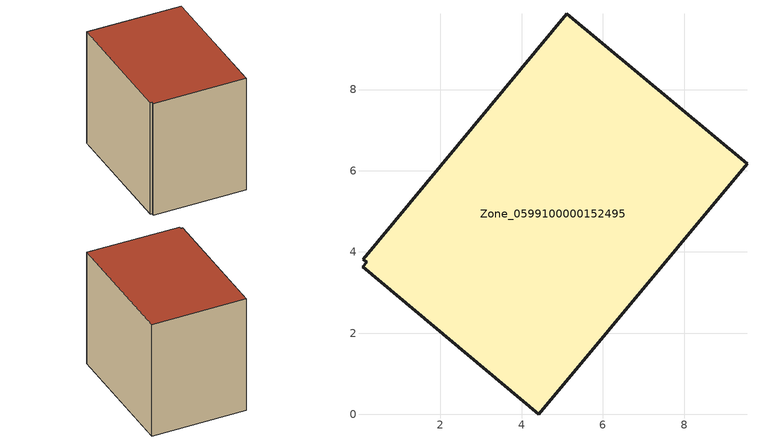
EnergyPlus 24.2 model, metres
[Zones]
Zone_0599100000152495
 floor ground (C_G): 0.08,3.63 0.18,3.75 0.1,3.82 5.11,9.87 9.55,6.17 4.42,0 z0
 wall outside (C_F): 9.55,6.17 5.11,9.87 0.1,3.82 0.18,3.75 0.08,3.63 4.42,0 9.55,6.17 z0:7.33
 roof outside (C_R): 0.18,3.75 0.08,3.63 4.42,0 9.55,6.17 5.11,9.87 0.1,3.82 z7.33
[BUILDING]
Pand.0599100000152495: North Axis=0; Terrain=City; Loads Convergence Tolerance Value=0.04; Temperature Convergence Tolerance Value=0.4; Solar Distribution=FullExterior; Maximum Number of Warmup Days=25; Minimum Number of Warmup Days=1
[Site:Location]
Rotterdam.The.Hague.AP_ZH_NLD Design_Conditions: Latitude=51.96; Longitude=4.45; Time Zone=1; Elevation=-4.5
[SITE:GROUNDTEMPERATURE:BUILDINGSURFACE]
18, 18, 18, 18, 18, 18, 18, 18, 18, 18, 18, 18
[MATERIAL] Thermal Absorptance=0.9; Solar Absorptance=0.7; Visible Absorptance=0.7
Name | Roughness | Thickness | Conductivity | Density | Specific Heat
G.TC.1946 | MediumSmooth | 0.15 | 1 | 540 | 1210
F.TC.1946 | Rough | 0.3 | 0.857143 | 1920 | 840
R.TC.1946 | MediumRough | 0.2 | 0.909091 | 1500 | 1000
[CONSTRUCTION]
C_G: G.TC.1946
C_F: F.TC.1946
C_R: R.TC.1946
[ZONE]
Zone_0599100000152495: Type=1; Multiplier=1; Ceiling Height=Autocalculate; Volume=Autocalculate; Floor Area=autocalculate; Part of Total Floor Area=Yes
[ZONEINFILTRATION:DESIGNFLOWRATE]
Infil_Zone_0599100000152495: Zone or ZoneList or Space or SpaceList=Zone_0599100000152495; Schedule=AlwaysOn; Design Flow Rate Calculation Method=Flow/Area; Flow Rate per Floor Area=0.003; Constant Term Coefficient=1; Temperature Term Coefficient=0; Velocity Term Coefficient=0; Velocity Squared Term Coefficient=0
[HVACTEMPLATE:ZONE:IDEALLOADSAIRSYSTEM]
Zone_0599100000152495: Maximum Heating Supply Air Temperature=50; Minimum Cooling Supply Air Temperature=13; Maximum Heating Supply Air Humidity Ratio=0.0156; Minimum Cooling Supply Air Humidity Ratio=0.0077; Heating Limit=NoLimit; Cooling Limit=NoLimit; Dehumidification Control Type=ConstantSensibleHeatRatio; Cooling Sensible Heat Ratio=0.7; Dehumidification Setpoint=60; Humidification Control Type=None; Humidification Setpoint=30; Outdoor Air Method=None; Outdoor Air Flow Rate per Person=0.00944; Outdoor Air Flow Rate per Zone Floor Area=0; Outdoor Air Flow Rate per Zone=0; Demand Controlled Ventilation Type=None; Outdoor Air Economizer Type=NoEconomizer; Heat Recovery Type=None; Sensible Heat Recovery Effectiveness=0.7; Latent Heat Recovery Effectiveness=0.65
[ZONECONTROL:THERMOSTAT]
ThermostatControl_Zone_0599100000152495: Zone or ZoneList=Zone_0599100000152495; Control Type Schedule=DualSetpointControlType; Control 1=Thermostat_Zone_0599100000152495; Temperature Difference Between Cutout And Setpoint=0
[THERMOSTATSETPOINT:DUALSETPOINT]
Thermostat_Zone_0599100000152495: Heating Setpoint Temperature Schedule=HeatingSetpoint_Zone_0599100000152495; Cooling Setpoint Temperature Schedule=CoolingSetpoint_Zone_0599100000152495
[SCHEDULE:COMPACT]
HeatingSetpoint_Zone_0599100000152495: Through: 12/31, For: AllDays, Until: 24:00, 21
CoolingSetpoint_Zone_0599100000152495: Through: 12/31, For: AllDays, Until: 24:00, 24
DualSetpointControlType: Through: 12/31, For: AllDays, Until: 24:00, 4
AlwaysOn: Through: 12/31, For: AllDays, Until: 24:00, 1
